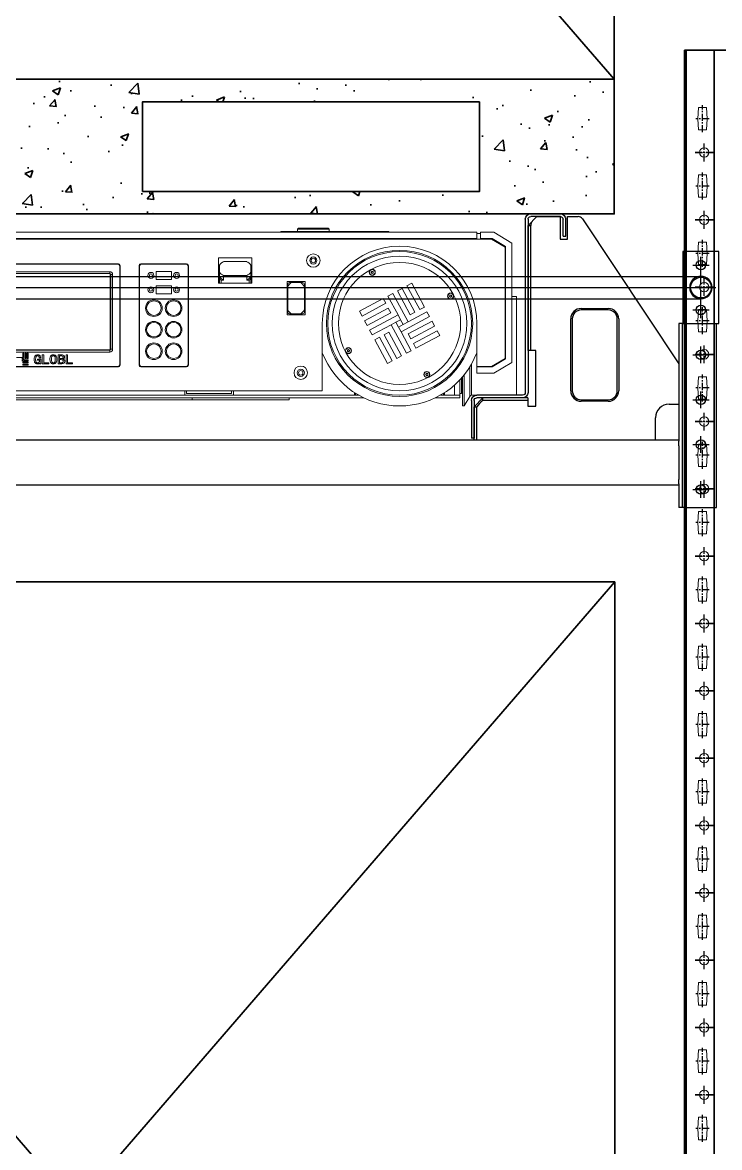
# Model space of a CAD drawing. Header units: millimetres. Extents: x 2509 to 128734, y 2492 to 91667.
# Drawn here: x 112307 to 113083, y 43806 to 45059 of the extents above; entities that cross this region are included whole.
import ezdxf

# ---------------------------------------------------------------- set-up
doc = ezdxf.new("R2010")
doc.units = ezdxf.units.MM
doc.linetypes.add('CENTER', pattern=[50.8, 31.75, -6.35, 6.35, -6.35])
for name, color, linetype, lineweight in [('SR-货架', 7, 'Continuous', 35), ('SR-货物', 7, 'Continuous', 35), ('粗实线1', 3, 'Continuous', 35), ('细实线', 4, 'Continuous', 18)]:
    doc.layers.add(name, color=color, linetype=linetype, lineweight=lineweight)
doc.layers.add('SSH_货架系统', color=7, linetype='Continuous')
doc.layers.add('中心线', color=1, linetype='CENTER')

# ---------------------------------------------------------------- blocks, each defined once
blk = doc.blocks.new('A$C1E2A5594')
at = {"layer": '中心线', "ltscale": 0.25}
for p, q in [((10, 0), (10, 20)), ((20, 10), (0, 10))]:
    blk.add_line(p, q, dxfattribs=at)
blk = doc.blocks.new('*U265')
at = {"layer": '中心线', "ltscale": 0.25}
for p, q in [((5937763.4, -1004445.1), (5937763.4, -1004415.1)), ((5937763.4, -1004445.1), (5937763.4, -1004415.1)), ((5937770.9, -1004430.1), (5937755.9, -1004430.1)), ((5937770.9, -1004430.1), (5937755.9, -1004430.1)), ((5937763.4, -1004520.1), (5937763.4, -1004490.1)), ((5937763.4, -1004520.1), (5937763.4, -1004490.1)), ((5937770.9, -1004505.1), (5937755.9, -1004505.1)), ((5937770.9, -1004505.1), (5937755.9, -1004505.1)), ((5937763.4, -1004595.1), (5937763.4, -1004565.1)), ((5937763.4, -1004595.1), (5937763.4, -1004565.1)), ((5937770.9, -1004580.1), (5937755.9, -1004580.1)), ((5937770.9, -1004580.1), (5937755.9, -1004580.1)), ((5937763.4, -1004670.1), (5937763.4, -1004640.1)), ((5937763.4, -1004670.1), (5937763.4, -1004640.1)), ((5937770.9, -1004655.1), (5937755.9, -1004655.1)), ((5937770.9, -1004655.1), (5937755.9, -1004655.1)), ((5937763.4, -1004745.1), (5937763.4, -1004715.1)), ((5937763.4, -1004745.1), (5937763.4, -1004715.1)), ((5937770.9, -1004730.1), (5937755.9, -1004730.1)), ((5937770.9, -1004730.1), (5937755.9, -1004730.1)), ((5937763.4, -1004820.1), (5937763.4, -1004790.1)), ((5937763.4, -1004820.1), (5937763.4, -1004790.1)), ((5937770.9, -1004805.1), (5937755.9, -1004805.1)), ((5937770.9, -1004805.1), (5937755.9, -1004805.1)), ((5937763.4, -1004895.1), (5937763.4, -1004865.1)), ((5937763.4, -1004895.1), (5937763.4, -1004865.1)), ((5937770.9, -1004880.1), (5937755.9, -1004880.1)), ((5937770.9, -1004880.1), (5937755.9, -1004880.1)), ((5937763.4, -1004970.1), (5937763.4, -1004940.1)), ((5937763.4, -1004970.1), (5937763.4, -1004940.1)), ((5937770.9, -1004955.1), (5937755.9, -1004955.1)), ((5937770.9, -1004955.1), (5937755.9, -1004955.1)), ((5937763.4, -1005045.1), (5937763.4, -1005015.1)), ((5937763.4, -1005045.1), (5937763.4, -1005015.1)), ((5937770.9, -1005030.1), (5937755.9, -1005030.1)), ((5937770.9, -1005030.1), (5937755.9, -1005030.1)), ((5937763.4, -1005120.1), (5937763.4, -1005090.1)), ((5937763.4, -1005120.1), (5937763.4, -1005090.1)), ((5937770.9, -1005105.1), (5937755.9, -1005105.1)), ((5937770.9, -1005105.1), (5937755.9, -1005105.1)), ((5937763.4, -1005195.1), (5937763.4, -1005165.1)), ((5937763.4, -1005195.1), (5937763.4, -1005165.1)), ((5937770.9, -1005180.1), (5937755.9, -1005180.1)), ((5937770.9, -1005180.1), (5937755.9, -1005180.1)), ((5937763.4, -1005270.1), (5937763.4, -1005240.1)), ((5937763.4, -1005270.1), (5937763.4, -1005240.1)), ((5937770.9, -1005255.1), (5937755.9, -1005255.1)), ((5937770.9, -1005255.1), (5937755.9, -1005255.1)), ((5937763.4, -1005345.1), (5937763.4, -1005315.1)), ((5937763.4, -1005345.1), (5937763.4, -1005315.1)), ((5937770.9, -1005330.1), (5937755.9, -1005330.1)), ((5937770.9, -1005330.1), (5937755.9, -1005330.1)), ((5937763.4, -1005420.1), (5937763.4, -1005390.1)), ((5937763.4, -1005420.1), (5937763.4, -1005390.1)), ((5937770.9, -1005405.1), (5937755.9, -1005405.1)), ((5937770.9, -1005405.1), (5937755.9, -1005405.1)), ((5937763.4, -1005495.1), (5937763.4, -1005465.1)), ((5937763.4, -1005495.1), (5937763.4, -1005465.1)), ((5937770.9, -1005480.1), (5937755.9, -1005480.1)), ((5937770.9, -1005480.1), (5937755.9, -1005480.1)), ((5937763.4, -1005570.1), (5937763.4, -1005540.1)), ((5937763.4, -1005570.1), (5937763.4, -1005540.1)), ((5937770.9, -1005555.1), (5937755.9, -1005555.1)), ((5937770.9, -1005555.1), (5937755.9, -1005555.1))]:
    blk.add_line(p, q, dxfattribs=at)
at = {"layer": '粗实线1'}
for p, q in [((5937743.4, -1008982.6), (5937743.4, -1004353.7)), ((5937743.4, -1004353.7), (5937833.4, -1004353.7)), ((5937745.4, -1008982.6), (5937745.4, -1004353.7)), ((5937776.4, -1008982.6), (5937776.4, -1004353.7)), ((5937776.4, -1008982.6), (5937776.4, -1004353.7))]:
    blk.add_line(p, q, dxfattribs=at)
at = {"layer": '细实线', "linetype": 'Continuous', "lineweight": 0}
for p, q in [((5937758.9, -1004417.6), (5937758.2, -1004430.1)), ((5937758.2, -1004430.1), (5937758.9, -1004417.6)), ((5937758.9, -1004417.6), (5937767.9, -1004417.6)), ((5937767.9, -1004417.6), (5937758.9, -1004417.6)), ((5937768.7, -1004430.1), (5937767.9, -1004417.6)), ((5937767.9, -1004417.6), (5937768.7, -1004430.1)), ((5937758.2, -1004430.1), (5937758.9, -1004442.6)), ((5937758.9, -1004442.6), (5937758.2, -1004430.1)), ((5937767.9, -1004442.6), (5937768.7, -1004430.1)), ((5937768.7, -1004430.1), (5937767.9, -1004442.6)), ((5937758.9, -1004442.6), (5937767.9, -1004442.6)), ((5937767.9, -1004442.6), (5937758.9, -1004442.6)), ((5937758.9, -1004492.6), (5937758.2, -1004505.1)), ((5937758.2, -1004505.1), (5937758.9, -1004492.6)), ((5937758.9, -1004492.6), (5937767.9, -1004492.6)), ((5937767.9, -1004492.6), (5937758.9, -1004492.6)), ((5937768.7, -1004505.1), (5937767.9, -1004492.6)), ((5937767.9, -1004492.6), (5937768.7, -1004505.1)), ((5937758.2, -1004505.1), (5937758.9, -1004517.6)), ((5937758.9, -1004517.6), (5937758.2, -1004505.1)), ((5937767.9, -1004517.6), (5937768.7, -1004505.1)), ((5937768.7, -1004505.1), (5937767.9, -1004517.6)), ((5937758.9, -1004517.6), (5937767.9, -1004517.6)), ((5937767.9, -1004517.6), (5937758.9, -1004517.6)), ((5937758.9, -1004567.6), (5937758.2, -1004580.1)), ((5937758.2, -1004580.1), (5937758.9, -1004567.6)), ((5937758.9, -1004567.6), (5937767.9, -1004567.6)), ((5937767.9, -1004567.6), (5937758.9, -1004567.6)), ((5937768.7, -1004580.1), (5937767.9, -1004567.6)), ((5937767.9, -1004567.6), (5937768.7, -1004580.1)), ((5937758.2, -1004580.1), (5937758.9, -1004592.6)), ((5937758.9, -1004592.6), (5937758.2, -1004580.1)), ((5937767.9, -1004592.6), (5937768.7, -1004580.1)), ((5937768.7, -1004580.1), (5937767.9, -1004592.6)), ((5937758.9, -1004592.6), (5937767.9, -1004592.6)), ((5937767.9, -1004592.6), (5937758.9, -1004592.6)), ((5937758.9, -1004642.6), (5937758.2, -1004655.1)), ((5937758.2, -1004655.1), (5937758.9, -1004642.6)), ((5937758.9, -1004642.6), (5937767.9, -1004642.6)), ((5937767.9, -1004642.6), (5937758.9, -1004642.6)), ((5937768.7, -1004655.1), (5937767.9, -1004642.6)), ((5937767.9, -1004642.6), (5937768.7, -1004655.1)), ((5937758.2, -1004655.1), (5937758.9, -1004667.6)), ((5937758.9, -1004667.6), (5937758.2, -1004655.1)), ((5937767.9, -1004667.6), (5937768.7, -1004655.1)), ((5937768.7, -1004655.1), (5937767.9, -1004667.6)), ((5937758.9, -1004667.6), (5937767.9, -1004667.6)), ((5937767.9, -1004667.6), (5937758.9, -1004667.6)), ((5937758.9, -1004717.6), (5937758.2, -1004730.1)), ((5937758.2, -1004730.1), (5937758.9, -1004717.6)), ((5937758.9, -1004717.6), (5937767.9, -1004717.6)), ((5937767.9, -1004717.6), (5937758.9, -1004717.6)), ((5937768.7, -1004730.1), (5937767.9, -1004717.6)), ((5937767.9, -1004717.6), (5937768.7, -1004730.1)), ((5937758.2, -1004730.1), (5937758.9, -1004742.6)), ((5937758.9, -1004742.6), (5937758.2, -1004730.1)), ((5937767.9, -1004742.6), (5937768.7, -1004730.1)), ((5937768.7, -1004730.1), (5937767.9, -1004742.6)), ((5937758.9, -1004742.6), (5937767.9, -1004742.6)), ((5937767.9, -1004742.6), (5937758.9, -1004742.6)), ((5937758.9, -1004792.6), (5937758.2, -1004805.1)), ((5937758.2, -1004805.1), (5937758.9, -1004792.6)), ((5937758.9, -1004792.6), (5937767.9, -1004792.6)), ((5937767.9, -1004792.6), (5937758.9, -1004792.6)), ((5937768.7, -1004805.1), (5937767.9, -1004792.6)), ((5937767.9, -1004792.6), (5937768.7, -1004805.1)), ((5937758.2, -1004805.1), (5937758.9, -1004817.6)), ((5937758.9, -1004817.6), (5937758.2, -1004805.1)), ((5937767.9, -1004817.6), (5937768.7, -1004805.1)), ((5937768.7, -1004805.1), (5937767.9, -1004817.6)), ((5937758.9, -1004817.6), (5937767.9, -1004817.6)), ((5937767.9, -1004817.6), (5937758.9, -1004817.6)), ((5937758.9, -1004867.6), (5937758.2, -1004880.1)), ((5937758.2, -1004880.1), (5937758.9, -1004867.6)), ((5937758.9, -1004867.6), (5937767.9, -1004867.6)), ((5937767.9, -1004867.6), (5937758.9, -1004867.6)), ((5937768.7, -1004880.1), (5937767.9, -1004867.6)), ((5937767.9, -1004867.6), (5937768.7, -1004880.1)), ((5937758.2, -1004880.1), (5937758.9, -1004892.6)), ((5937758.9, -1004892.6), (5937758.2, -1004880.1)), ((5937767.9, -1004892.6), (5937768.7, -1004880.1)), ((5937768.7, -1004880.1), (5937767.9, -1004892.6)), ((5937758.9, -1004892.6), (5937767.9, -1004892.6)), ((5937767.9, -1004892.6), (5937758.9, -1004892.6)), ((5937758.9, -1004942.6), (5937758.2, -1004955.1)), ((5937758.2, -1004955.1), (5937758.9, -1004942.6)), ((5937758.9, -1004942.6), (5937767.9, -1004942.6)), ((5937767.9, -1004942.6), (5937758.9, -1004942.6)), ((5937768.7, -1004955.1), (5937767.9, -1004942.6)), ((5937767.9, -1004942.6), (5937768.7, -1004955.1)), ((5937758.2, -1004955.1), (5937758.9, -1004967.6)), ((5937758.9, -1004967.6), (5937758.2, -1004955.1)), ((5937767.9, -1004967.6), (5937768.7, -1004955.1)), ((5937768.7, -1004955.1), (5937767.9, -1004967.6)), ((5937758.9, -1004967.6), (5937767.9, -1004967.6)), ((5937767.9, -1004967.6), (5937758.9, -1004967.6)), ((5937758.9, -1005017.6), (5937758.2, -1005030.1)), ((5937758.2, -1005030.1), (5937758.9, -1005017.6)), ((5937758.9, -1005017.6), (5937767.9, -1005017.6)), ((5937767.9, -1005017.6), (5937758.9, -1005017.6)), ((5937768.7, -1005030.1), (5937767.9, -1005017.6)), ((5937767.9, -1005017.6), (5937768.7, -1005030.1)), ((5937758.2, -1005030.1), (5937758.9, -1005042.6)), ((5937758.9, -1005042.6), (5937758.2, -1005030.1)), ((5937767.9, -1005042.6), (5937768.7, -1005030.1)), ((5937768.7, -1005030.1), (5937767.9, -1005042.6)), ((5937758.9, -1005042.6), (5937767.9, -1005042.6)), ((5937767.9, -1005042.6), (5937758.9, -1005042.6)), ((5937758.9, -1005092.6), (5937758.2, -1005105.1)), ((5937758.2, -1005105.1), (5937758.9, -1005092.6)), ((5937758.9, -1005092.6), (5937767.9, -1005092.6)), ((5937767.9, -1005092.6), (5937758.9, -1005092.6)), ((5937768.7, -1005105.1), (5937767.9, -1005092.6)), ((5937767.9, -1005092.6), (5937768.7, -1005105.1)), ((5937758.2, -1005105.1), (5937758.9, -1005117.6)), ((5937758.9, -1005117.6), (5937758.2, -1005105.1)), ((5937767.9, -1005117.6), (5937768.7, -1005105.1)), ((5937768.7, -1005105.1), (5937767.9, -1005117.6)), ((5937758.9, -1005117.6), (5937767.9, -1005117.6)), ((5937767.9, -1005117.6), (5937758.9, -1005117.6)), ((5937758.9, -1005167.6), (5937758.2, -1005180.1)), ((5937758.2, -1005180.1), (5937758.9, -1005167.6)), ((5937758.9, -1005167.6), (5937767.9, -1005167.6)), ((5937767.9, -1005167.6), (5937758.9, -1005167.6)), ((5937768.7, -1005180.1), (5937767.9, -1005167.6)), ((5937767.9, -1005167.6), (5937768.7, -1005180.1)), ((5937758.2, -1005180.1), (5937758.9, -1005192.6)), ((5937758.9, -1005192.6), (5937758.2, -1005180.1)), ((5937767.9, -1005192.6), (5937768.7, -1005180.1)), ((5937768.7, -1005180.1), (5937767.9, -1005192.6)), ((5937758.9, -1005192.6), (5937767.9, -1005192.6)), ((5937767.9, -1005192.6), (5937758.9, -1005192.6)), ((5937758.9, -1005242.6), (5937758.2, -1005255.1)), ((5937758.2, -1005255.1), (5937758.9, -1005242.6)), ((5937758.9, -1005242.6), (5937767.9, -1005242.6)), ((5937767.9, -1005242.6), (5937758.9, -1005242.6)), ((5937768.7, -1005255.1), (5937767.9, -1005242.6)), ((5937767.9, -1005242.6), (5937768.7, -1005255.1)), ((5937758.2, -1005255.1), (5937758.9, -1005267.6)), ((5937758.9, -1005267.6), (5937758.2, -1005255.1)), ((5937767.9, -1005267.6), (5937768.7, -1005255.1)), ((5937768.7, -1005255.1), (5937767.9, -1005267.6)), ((5937758.9, -1005267.6), (5937767.9, -1005267.6)), ((5937767.9, -1005267.6), (5937758.9, -1005267.6)), ((5937758.9, -1005317.6), (5937758.2, -1005330.1)), ((5937758.2, -1005330.1), (5937758.9, -1005317.6)), ((5937758.9, -1005317.6), (5937767.9, -1005317.6)), ((5937767.9, -1005317.6), (5937758.9, -1005317.6)), ((5937768.7, -1005330.1), (5937767.9, -1005317.6)), ((5937767.9, -1005317.6), (5937768.7, -1005330.1)), ((5937758.2, -1005330.1), (5937758.9, -1005342.6)), ((5937758.9, -1005342.6), (5937758.2, -1005330.1)), ((5937767.9, -1005342.6), (5937768.7, -1005330.1)), ((5937768.7, -1005330.1), (5937767.9, -1005342.6)), ((5937758.9, -1005342.6), (5937767.9, -1005342.6)), ((5937767.9, -1005342.6), (5937758.9, -1005342.6)), ((5937758.9, -1005392.6), (5937758.2, -1005405.1)), ((5937758.2, -1005405.1), (5937758.9, -1005392.6)), ((5937758.9, -1005392.6), (5937767.9, -1005392.6)), ((5937767.9, -1005392.6), (5937758.9, -1005392.6)), ((5937768.7, -1005405.1), (5937767.9, -1005392.6)), ((5937767.9, -1005392.6), (5937768.7, -1005405.1)), ((5937758.2, -1005405.1), (5937758.9, -1005417.6)), ((5937758.9, -1005417.6), (5937758.2, -1005405.1)), ((5937767.9, -1005417.6), (5937768.7, -1005405.1)), ((5937768.7, -1005405.1), (5937767.9, -1005417.6)), ((5937758.9, -1005417.6), (5937767.9, -1005417.6)), ((5937767.9, -1005417.6), (5937758.9, -1005417.6)), ((5937758.9, -1005467.6), (5937758.2, -1005480.1)), ((5937758.2, -1005480.1), (5937758.9, -1005467.6)), ((5937758.9, -1005467.6), (5937767.9, -1005467.6)), ((5937767.9, -1005467.6), (5937758.9, -1005467.6)), ((5937768.7, -1005480.1), (5937767.9, -1005467.6)), ((5937767.9, -1005467.6), (5937768.7, -1005480.1)), ((5937758.2, -1005480.1), (5937758.9, -1005492.6)), ((5937758.9, -1005492.6), (5937758.2, -1005480.1)), ((5937767.9, -1005492.6), (5937768.7, -1005480.1)), ((5937768.7, -1005480.1), (5937767.9, -1005492.6)), ((5937758.9, -1005492.6), (5937767.9, -1005492.6)), ((5937767.9, -1005492.6), (5937758.9, -1005492.6)), ((5937758.9, -1005542.6), (5937758.2, -1005555.1)), ((5937758.2, -1005555.1), (5937758.9, -1005542.6)), ((5937758.9, -1005542.6), (5937767.9, -1005542.6)), ((5937767.9, -1005542.6), (5937758.9, -1005542.6)), ((5937768.7, -1005555.1), (5937767.9, -1005542.6)), ((5937767.9, -1005542.6), (5937768.7, -1005555.1)), ((5937758.2, -1005555.1), (5937758.9, -1005567.6)), ((5937758.9, -1005567.6), (5937758.2, -1005555.1)), ((5937767.9, -1005567.6), (5937768.7, -1005555.1)), ((5937768.7, -1005555.1), (5937767.9, -1005567.6)), ((5937758.9, -1005567.6), (5937767.9, -1005567.6)), ((5937767.9, -1005567.6), (5937758.9, -1005567.6))]:
    blk.add_line(p, q, dxfattribs=at)
for centre in [(5937765.4, -1004467.6), (5937765.4, -1004467.6), (5937765.4, -1004542.6), (5937765.4, -1004542.6), (5937765.4, -1004617.6), (5937765.4, -1004617.6), (5937765.4, -1004692.6), (5937765.4, -1004692.6), (5937765.4, -1004767.6), (5937765.4, -1004767.6), (5937765.4, -1004842.6), (5937765.4, -1004842.6), (5937765.4, -1004917.6), (5937765.4, -1004917.6), (5937765.4, -1004992.6), (5937765.4, -1004992.6), (5937765.4, -1005067.6), (5937765.4, -1005067.6), (5937765.4, -1005142.6), (5937765.4, -1005142.6), (5937765.4, -1005217.6), (5937765.4, -1005217.6), (5937765.4, -1005292.6), (5937765.4, -1005292.6), (5937765.4, -1005367.6), (5937765.4, -1005367.6), (5937765.4, -1005442.6), (5937765.4, -1005442.6), (5937765.4, -1005517.6), (5937765.4, -1005517.6)]:
    blk.add_circle(centre, 5.25, dxfattribs=at)
at = {"layer": '粗实线1', "xscale": -1, "zscale": -1, "rotation": 90}
for p in [(5937775.4, -1004457.6), (5937775.4, -1004532.6), (5937775.4, -1004607.6), (5937775.4, -1004682.6), (5937775.4, -1004757.6), (5937775.4, -1004832.6), (5937775.4, -1004907.6), (5937775.4, -1004982.6), (5937775.4, -1005057.6), (5937775.4, -1005132.6), (5937775.4, -1005207.6), (5937775.4, -1005282.6), (5937775.4, -1005357.6), (5937775.4, -1005432.6), (5937775.4, -1005507.6)]:
    blk.add_blockref('A$C1E2A5594', p, dxfattribs=at)
at = {"layer": '粗实线1', "rotation": 270}
for p in [(5937755.4, -1004457.6), (5937755.4, -1004532.6), (5937755.4, -1004607.6), (5937755.4, -1004682.6), (5937755.4, -1004757.6), (5937755.4, -1004832.6), (5937755.4, -1004907.6), (5937755.4, -1004982.6), (5937755.4, -1005057.6), (5937755.4, -1005132.6), (5937755.4, -1005207.6), (5937755.4, -1005282.6), (5937755.4, -1005357.6), (5937755.4, -1005432.6), (5937755.4, -1005507.6)]:
    blk.add_blockref('A$C1E2A5594', p, dxfattribs=at)
blk = doc.blocks.new('货物-主立面图')
at = {"layer": 'SR-货物', "true_color": 0x636466}
h = blk.add_hatch(dxfattribs=at)
h.set_pattern_fill('AR-CONC', color=251, scale=0.5)
h.paths.add_polyline_path([(35745.7, -87989.2), (36945.7, -87989.2), (36945.7, -88139.2), (35745.7, -88139.2)])
h.paths.add_polyline_path([(35895.7, -88014.2), (36270.7, -88014.2), (36270.7, -88114.2), (35895.7, -88114.2)], flags=16)
h.paths.add_polyline_path([(36795.7, -88014.2), (36420.7, -88014.2), (36420.7, -88114.2), (36795.7, -88114.2)], flags=16)
at = {"layer": 'SR-货物', "color": 6}
for p, q in [((35745.7, -86599.2), (36945.7, -87989.2)), ((36945.7, -86599.2), (35745.7, -87989.2)), ((35745.7, -87989.2), (36945.7, -87989.2))]:
    blk.add_line(p, q, dxfattribs=at)
for points in [[(35745.7, -86599.2), (36945.7, -86599.2), (36945.7, -87989.2), (35745.7, -87989.2)], [(35745.7, -87989.2), (36945.7, -87989.2), (36945.7, -88139.2), (35745.7, -88139.2)], [(36795.7, -88014.2), (36420.7, -88014.2), (36420.7, -88114.2), (36795.7, -88114.2)]]:
    blk.add_lwpolyline(points, close=True, dxfattribs=at)
blk = doc.blocks.new('后档杆')
at = {"layer": 'SSH_货架系统', "color": 1}
for p, q in [((64615.5, 7541.6), (64615.5, 7549.8)), ((66007.5, 7541.6), (66007.5, 7549.8)), ((64606.2, 7540.5), (64614.4, 7540.5)), ((64615, 7540.5), (64616, 7540.5)), ((64615.5, 7540), (64615.5, 7541.1)), ((64615.5, 7531.3), (64615.5, 7539.5)), ((64616.5, 7540.5), (64624.7, 7540.5)), ((65998.3, 7540.5), (66006.5, 7540.5)), ((66007, 7540.5), (66008.1, 7540.5)), ((66007.5, 7540), (66007.5, 7541.1)), ((66007.5, 7531.3), (66007.5, 7539.5)), ((66008.6, 7540.5), (66016.8, 7540.5)), ((64615.5, 7518), (64615.5, 7532)), ((66007.5, 7518), (66007.5, 7532)), ((64599, 7515.5), (64613, 7515.5)), ((64611.5, 7515.5), (66011.5, 7515.5)), ((64614.2, 7515.5), (64616.7, 7515.5)), ((64615.5, 7514.3), (64615.5, 7516.8)), ((64615.5, 7499), (64615.5, 7513)), ((64618, 7515.5), (64632, 7515.5)), ((65991, 7515.5), (66005, 7515.5)), ((66006.3, 7515.5), (66008.8, 7515.5)), ((66007.5, 7514.3), (66007.5, 7516.8)), ((66007.5, 7499), (66007.5, 7513)), ((66010, 7515.5), (66024, 7515.5)), ((64615.5, 7491.6), (64615.5, 7499.8)), ((66007.5, 7491.6), (66007.5, 7499.8)), ((64606.2, 7490.5), (64614.4, 7490.5)), ((64615, 7490.5), (64616, 7490.5)), ((64615.5, 7490), (64615.5, 7491.1)), ((64615.5, 7481.3), (64615.5, 7489.5)), ((64616.5, 7490.5), (64624.7, 7490.5)), ((65998.3, 7490.5), (66006.5, 7490.5)), ((66007, 7490.5), (66008.1, 7490.5)), ((66007.5, 7490), (66007.5, 7491.1)), ((66007.5, 7481.3), (66007.5, 7489.5)), ((66008.6, 7490.5), (66016.8, 7490.5))]:
    blk.add_line(p, q, dxfattribs=at)
at = {"layer": 'SSH_货架系统', "color": 2}
for p, q in [((66027.5, 7555.5), (65987.5, 7555.5)), ((65987.5, 7555.5), (65987.5, 7475.5)), ((66027.5, 7475.5), (66027.5, 7555.5)), ((65987.5, 7475.5), (66027.5, 7475.5))]:
    blk.add_line(p, q, dxfattribs=at)
at = {"layer": 'SSH_货架系统', "color": 6}
for p, q in [((64615.5, 7528), (66007.5, 7528)), ((64615.5, 7503), (66007.5, 7503))]:
    blk.add_line(p, q, dxfattribs=at)
at = {"layer": 'SSH_货架系统', "color": 2}
blk.add_lwpolyline([(64595.5, 7475.5), (64635.5, 7475.5), (64635.5, 7555.5), (64595.5, 7555.5)], close=True, dxfattribs=at)
for centre in [(64615.5, 7540.5), (66007.5, 7540.5), (64615.5, 7490.5), (66007.5, 7490.5)]:
    blk.add_circle(centre, 5.25, dxfattribs=at)
at = {"layer": 'SSH_货架系统', "color": 1}
for centre in [(64615.5, 7515.5), (66007.5, 7515.5)]:
    blk.add_circle(centre, 11.5, dxfattribs=at)
at = {"layer": 'SSH_货架系统', "color": 6}
for centre, start, end in [((64615.5, 7515.5), 90, 270), ((66007.5, 7515.5), 270, 90)]:
    blk.add_arc(centre, 12.5, start, end, dxfattribs=at)
at = {"layer": 'SSH_货架系统', "color": 1}
for centre, start, end in [((64615.5, 7515.5), 270, 90), ((66007.5, 7515.5), 90, 270)]:
    blk.add_arc(centre, 12.5, start, end, dxfattribs=at)
blk = doc.blocks.new('连续支撑梁')
at = {"layer": 'SSH_货架系统', "color": 1}
for p, q in [((64747.4, 7592.2), (64640, 7430.5)), ((64764.2, 7594.5), (64752.2, 7594.5)), ((64764.2, 7569.5), (64764.2, 7594.5)), ((64772.2, 7594.5), (64772.2, 7569.5)), ((64798, 7594.5), (64772.2, 7594.5)), ((64798, 7594.5), (64808, 7584.5)), ((64808, 7445.5), (64808, 7584.5)), ((65825, 7594.5), (65815, 7584.5)), ((65815, 7445.5), (65815, 7584.5)), ((65815, 7584.5), (65818, 7584.5)), ((65825, 7594.5), (65850.8, 7594.5)), ((65850.8, 7594.5), (65850.8, 7569.5)), ((65858.8, 7594.5), (65870.8, 7594.5)), ((65858.8, 7569.5), (65858.8, 7594.5)), ((65875.6, 7592.2), (65983, 7430.5)), ((64772.2, 7569.5), (64764.2, 7569.5)), ((65850.8, 7569.5), (65858.8, 7569.5)), ((64748.7, 7492.3), (64718.7, 7492.3)), ((64718.7, 7490.5), (64748.7, 7490.5)), ((65874.3, 7492.3), (65904.3, 7492.3)), ((65904.3, 7490.5), (65874.3, 7490.5)), ((64598, 7270.5), (64598, 7475.5)), ((64634, 7475.5), (64640, 7475.5)), ((64640, 7475.5), (64640, 7430.5)), ((64707, 7480.5), (64707, 7400.5)), ((64708.7, 7400.5), (64708.7, 7480.5)), ((64758.7, 7480.5), (64758.7, 7400.5)), ((64760.4, 7400.5), (64760.4, 7480.5)), ((65862.6, 7400.5), (65862.6, 7480.5)), ((65864.3, 7480.5), (65864.3, 7400.5)), ((65914.3, 7400.5), (65914.3, 7480.5)), ((65916, 7480.5), (65916, 7400.5)), ((65989, 7475.5), (65983, 7475.5)), ((65983, 7475.5), (65983, 7430.5)), ((66025, 7270.5), (66025, 7475.5)), ((64615.5, 7441.6), (64615.5, 7449.8)), ((64799.2, 7445.5), (64803, 7445.5)), ((64799.2, 7383.5), (64799.2, 7445.5)), ((64803, 7445.5), (64808, 7445.5)), ((65820, 7445.5), (65815, 7445.5)), ((65823.8, 7445.5), (65820, 7445.5)), ((65823.8, 7383.5), (65823.8, 7445.5)), ((66007.5, 7441.6), (66007.5, 7449.8)), ((64606.2, 7440.5), (64614.4, 7440.5)), ((64615, 7440.5), (64616, 7440.5)), ((64615.5, 7440), (64615.5, 7441.1)), ((64615.5, 7431.3), (64615.5, 7439.5)), ((64616.5, 7440.5), (64624.7, 7440.5)), ((65998.3, 7440.5), (66006.5, 7440.5)), ((66007, 7440.5), (66008.1, 7440.5)), ((66007.5, 7440), (66007.5, 7441.1)), ((66007.5, 7431.3), (66007.5, 7439.5)), ((66008.6, 7440.5), (66016.8, 7440.5)), ((64640, 7430.5), (64640, 7385.5)), ((65983, 7430.5), (65983, 7385.5)), ((64615.5, 7391.6), (64615.5, 7399.8)), ((66007.5, 7391.6), (66007.5, 7399.8)), ((64606.2, 7390.5), (64614.4, 7390.5)), ((64615, 7390.5), (64616, 7390.5)), ((64615.5, 7390), (64615.5, 7391.1)), ((64615.5, 7381.3), (64615.5, 7389.5)), ((64616.5, 7390.5), (64624.7, 7390.5)), ((64640, 7385.5), (64640, 7344.3)), ((64651, 7385.5), (64640, 7385.5)), ((64748.7, 7390.5), (64718.7, 7390.5)), ((64718.7, 7388.8), (64748.7, 7388.8)), ((64808.2, 7383.5), (64799.2, 7383.5)), ((64808.2, 7392.5), (64808.2, 7387.3)), ((64808.2, 7392.5), (64858.2, 7392.5)), ((64808.2, 7387.3), (64808.2, 7383.5)), ((64868, 7382.5), (64858.2, 7392.5)), ((65755, 7382.5), (65764.8, 7392.5)), ((65814.8, 7392.5), (65764.8, 7392.5)), ((65814.8, 7392.5), (65814.8, 7387.3)), ((65814.8, 7387.3), (65814.8, 7383.5)), ((65814.8, 7383.5), (65823.8, 7383.5)), ((65874.3, 7390.5), (65904.3, 7390.5)), ((65904.3, 7388.8), (65874.3, 7388.8)), ((65972, 7385.5), (65983, 7385.5)), ((65983, 7385.5), (65983, 7344.3)), ((65998.3, 7390.5), (66006.5, 7390.5)), ((66007, 7390.5), (66008.1, 7390.5)), ((66007.5, 7390), (66007.5, 7391.1)), ((66007.5, 7381.3), (66007.5, 7389.5)), ((66008.6, 7390.5), (66016.8, 7390.5)), ((64666, 7345.5), (64666, 7370.5)), ((64868, 7345.5), (64868, 7382.5)), ((65755, 7345.5), (65755, 7382.5)), ((65957, 7345.5), (65957, 7370.5)), ((64615.5, 7341.6), (64615.5, 7349.8)), ((64666, 7345.5), (64640, 7345.5)), ((64666, 7345.5), (64863, 7345.5)), ((64863, 7345.5), (64868, 7345.5)), ((65755, 7345.5), (64868, 7345.5)), ((65760, 7345.5), (65755, 7345.5)), ((65957, 7345.5), (65760, 7345.5)), ((65983, 7345.5), (65957, 7345.5)), ((66007.5, 7341.6), (66007.5, 7349.8)), ((64606.2, 7340.5), (64614.4, 7340.5)), ((64615, 7340.5), (64616, 7340.5)), ((64615.5, 7340), (64615.5, 7341.1)), ((64615.5, 7331.3), (64615.5, 7339.5)), ((64616.5, 7340.5), (64624.7, 7340.5)), ((64640, 7339.3), (64640, 7344.3)), ((64640, 7339.3), (64640, 7301.8)), ((65983, 7339.3), (65983, 7344.3)), ((65983, 7339.3), (65983, 7301.8)), ((65998.3, 7340.5), (66006.5, 7340.5)), ((66007, 7340.5), (66008.1, 7340.5)), ((66007.5, 7340), (66007.5, 7341.1)), ((66007.5, 7331.3), (66007.5, 7339.5)), ((66008.6, 7340.5), (66016.8, 7340.5)), ((64615.5, 7291.6), (64615.5, 7299.8)), ((64640, 7296.8), (64640, 7301.8)), ((64640, 7296.8), (64640, 7270.5)), ((65983, 7295.5), (64640, 7295.5)), ((65983, 7296.8), (65983, 7301.8)), ((65983, 7296.8), (65983, 7270.5)), ((66007.5, 7291.6), (66007.5, 7299.8)), ((64606.2, 7290.5), (64614.4, 7290.5)), ((64615, 7290.5), (64616, 7290.5)), ((64615.5, 7290), (64615.5, 7291.1)), ((64615.5, 7281.3), (64615.5, 7289.5)), ((64616.5, 7290.5), (64624.7, 7290.5)), ((65998.3, 7290.5), (66006.5, 7290.5)), ((66007, 7290.5), (66008.1, 7290.5)), ((66007.5, 7290), (66007.5, 7291.1)), ((66007.5, 7281.3), (66007.5, 7289.5)), ((66008.6, 7290.5), (66016.8, 7290.5)), ((64634, 7270.5), (64598, 7270.5)), ((64634, 7270.5), (64640, 7270.5)), ((65989, 7270.5), (65983, 7270.5)), ((65989, 7270.5), (66025, 7270.5))]:
    blk.add_line(p, q, dxfattribs=at)
at = {"layer": 'SSH_货架系统', "color": 2}
for p, q in [((64805, 7445.5), (64805, 7584.5)), ((64808, 7584.5), (64805, 7584.5)), ((65818, 7445.5), (65818, 7584.5)), ((64636.5, 7475.5), (64636.5, 7270.5)), ((65986.5, 7475.5), (65986.5, 7270.5)), ((64808.2, 7389.5), (64858.2, 7389.5)), ((64858.2, 7389.5), (64858.2, 7392.5)), ((65764.8, 7389.5), (65764.8, 7392.5)), ((65814.8, 7389.5), (65764.8, 7389.5)), ((64865, 7345.5), (64865, 7382.5)), ((64868, 7382.5), (64865, 7382.5)), ((65755, 7382.5), (65758, 7382.5)), ((65758, 7345.5), (65758, 7382.5))]:
    blk.add_line(p, q, dxfattribs=at)
at = {"layer": 'SSH_货架系统'}
for p, q in [((64634, 7475.5), (64598, 7475.5)), ((65989, 7475.5), (66025, 7475.5))]:
    blk.add_line(p, q, dxfattribs=at)
at = {"layer": 'SSH_货架系统', "color": 1}
for centre in [(64615.5, 7440.5), (66007.5, 7440.5), (64615.5, 7390.5), (66007.5, 7390.5), (64615.5, 7340.5), (66007.5, 7340.5), (64615.5, 7290.5), (66007.5, 7290.5)]:
    blk.add_circle(centre, 5.25, dxfattribs=at)
for centre, radius, start, end in [((64752.2, 7588.5), 6, 90, 142.5752), ((65824.5, 7584.9), 6.49, 135, 182.7057), ((65870.8, 7588.5), 6, 37.4248, 90), ((64718.7, 7480.5), 11.7, 90, 180), ((64718.7, 7480.5), 10, 90, 180), ((64748.7, 7480.5), 11.7, 0, 90), ((64748.7, 7480.5), 10, 0, 90), ((65874.3, 7480.5), 11.7, 90, 180), ((65874.3, 7480.5), 10, 90, 180), ((65904.3, 7480.5), 11.7, 0, 90), ((65904.3, 7480.5), 10, 0, 90), ((64718.7, 7400.5), 11.7, 180, 270), ((64718.7, 7400.5), 10, 180, 270), ((64748.7, 7400.5), 11.7, 270, 0), ((64748.7, 7400.5), 10, 270, 0), ((65874.3, 7400.5), 11.7, 180, 270), ((65874.3, 7400.5), 10, 180, 270), ((65904.3, 7400.5), 11.7, 270, 0), ((65904.3, 7400.5), 10, 270, 0), ((64651, 7370.5), 15, 0, 90), ((65972, 7370.5), 15, 90, 180)]:
    blk.add_arc(centre, radius, start, end, dxfattribs=at)
at = {"layer": 'SSH_货架系统', "color": 2}
for centre, radius, start, end in [((64798.5, 7584.9), 6.49, 357.2943, 45), ((64848.2, 7373.1), 19.2, 29.413, 58.7999), ((65774.8, 7373.1), 19.2, 121.2001, 150.587)]:
    blk.add_arc(centre, radius, start, end, dxfattribs=at)
blk = doc.blocks.new('SSH_子轨道主视图')
at = {"layer": 'SSH_货架系统', "color": 4}
for p, q in [((753086.7, 266036.4), (753119.7, 266036.4)), ((753086.7, 266033.4), (753119.7, 266033.4)), ((753080.7, 266011.4), (753080.7, 266030.4)), ((753083.7, 266011.4), (753083.7, 266030.4)), ((753122.7, 266030.4), (753122.7, 265837.4)), ((753125.7, 266030.4), (753125.7, 265837.4)), ((753083.7, 266011.4), (753080.7, 266011.4)), ((753128.7, 265834.4), (753136.7, 265834.4)), ((753136.7, 265834.4), (753179.7, 265834.4)), ((753128.7, 265831.4), (753179.7, 265831.4)), ((753182.7, 265828.4), (753182.7, 265786.4)), ((753185.7, 265828.4), (753185.7, 265786.4)), ((753182.7, 265786.4), (753185.7, 265786.4))]:
    blk.add_line(p, q, dxfattribs=at)
for centre, radius, start, end in [((753086.7, 266030.4), 6, 90, 180), ((753086.7, 266030.4), 3, 90, 180), ((753119.7, 266030.4), 6, 0, 90), ((753119.7, 266030.4), 3, 0, 90), ((753128.7, 265837.4), 6, 180, 270), ((753128.7, 265837.4), 3, 180, 270), ((753179.7, 265828.4), 6, 0, 90), ((753179.7, 265828.4), 3, 0, 90)]:
    blk.add_arc(centre, radius, start, end, dxfattribs=at)
blk = doc.blocks.new('组件1')
for name in ['连续支撑梁', '后档杆']:
    blk.add_blockref(name, (18.3, -4093.5))
at = {"layer": 'SSH_货架系统', "color": 7, "xscale": -1}
blk.add_blockref('SSH_子轨道主视图', (818956, -262532.3), dxfattribs=at)
blk = doc.blocks.new('ZHENGSHITU')
at = {"color": 7, "linetype": 'Continuous', "lineweight": 15}
for p, q in [((247.5, 191), (246.5, 190)), ((246.5, 190), (246.5, 187.5)), ((247.1, 190), (246.5, 190)), ((281.5, 190), (247.1, 190)), ((247.5, 191), (248.1, 191)), ((248.1, 191), (280.5, 191)), ((281.5, 190), (280.5, 191)), ((281.5, 187.5), (281.5, 190)), ((462.5, 179), (-462.5, 179)), ((-446, 186.5), (446, 186.5)), ((-446, 179.5), (446, 179.5)), ((60, 179.5), (60, 179)), ((69.7, 179.5), (70.2, 179)), ((75.8, 179), (75.3, 179.5)), ((118.5, 179), (118.5, 179.5)), ((121, 179.5), (121, 179)), ((123, 179.5), (123, 179)), ((173, 179.5), (173, 179)), ((175, 179), (175, 179.5)), ((189, 179), (189, 179.5)), ((192.9, 179), (193.4, 179.5)), ((198.6, 179.5), (199.1, 179)), ((205, 179.5), (205, 179)), ((223, 179.5), (223, 179)), ((224.5, 179), (224.5, 179.5)), ((228, 187.5), (228, 186.5)), ((228, 187.5), (258, 187.5)), ((255.1, 179), (255.1, 179.5)), ((258, 187.5), (258, 186.5)), ((258, 187.5), (318, 187.5)), ((318, 187.5), (318, 186.5)), ((318, 187.5), (348, 187.5)), ((320.9, 179), (320.9, 179.5)), ((348, 187.5), (348, 186.5)), ((351.5, 179), (351.5, 179.5)), ((353, 179), (353, 179.5)), ((421, 179), (421, 179.5)), ((427, 179.5), (427, 179)), ((428, 179.5), (428, 179)), ((439, 179.5), (439, 179)), ((446, 179.5), (446, 186.5)), ((450, 185), (446, 185)), ((450, 186.5), (450, 179.5)), ((465, 186.5), (450, 186.5)), ((463.1, 179.5), (450, 179.5)), ((456, 179.5), (456, 179)), ((477.5, 170), (462.5, 179)), ((478, 170.5), (463.1, 179.5)), ((485, 174.5), (465, 186.5)), ((477.5, 46), (477.5, 170)), ((478, 45.5), (478, 170.5)), ((485, 174.5), (485, 41.5)), ((47, 151.5), (-123, 151.5)), ((46.5, 151), (-122.5, 151)), ((123, 151.5), (72, 151.5)), ((122.5, 151), (72.5, 151)), ((158.5, 158), (158.5, 130)), ((195.5, 158), (158.5, 158)), ((189.9, 153.8), (164.1, 153.8)), ((195.5, 130), (195.5, 158)), ((478, 156), (477.5, 156)), ((-113.5, 142.6), (37.5, 142.6)), ((37.5, 140.6), (-113.5, 140.6)), ((37.5, 142.6), (37.5, 140.6)), ((37.7, 55.6), (37.7, 140.6)), ((38.5, 56.1), (38.5, 139.6)), ((40.5, 139.6), (38.5, 139.6)), ((40.5, 139.6), (40.5, 56.1)), ((48.5, 149), (48.5, 39)), ((49, 38.5), (49, 149.5)), ((70, 149.5), (70, 38.5)), ((70.5, 39), (70.5, 149)), ((89, 143), (89, 134)), ((106, 143), (89, 143)), ((106, 134), (106, 143)), ((124.5, 39), (124.5, 149)), ((125, 38.5), (125, 149.5)), ((159.5, 146.6), (158.5, 146.6)), ((159.5, 149.9), (159.5, 142.2)), ((159.5, 137.2), (159.5, 142.2)), ((164.1, 138.3), (189.9, 138.3)), ((164.1, 133.3), (164.1, 138.3)), ((189.9, 133.3), (189.9, 138.3)), ((194.5, 142.2), (194.5, 149.9)), ((195.5, 146.6), (194.5, 146.6)), ((194.5, 137.2), (194.5, 142.2)), ((328.4, 141.9), (329, 142.9)), ((329, 142.9), (330.2, 142.9)), ((330.1, 140.9), (329, 140.9)), ((330.7, 141.8), (330.1, 140.9)), ((477.5, 138), (478, 138)), ((89, 134), (106, 134)), ((106, 127), (89, 127)), ((89, 127), (89, 118)), ((106, 118), (106, 127)), ((158.5, 130), (195.5, 130)), ((159.5, 137.2), (159.5, 135)), ((159.5, 130), (159.5, 135)), ((161.5, 133.3), (164.1, 133.3)), ((189.9, 133.3), (192.5, 133.3)), ((194.5, 135), (194.5, 137.2)), ((194.5, 135), (194.5, 130)), ((255, 131.5), (235, 131.5)), ((235, 131.5), (235, 94.5)), ((235.5, 128.5), (235, 128.4)), ((235.5, 125.9), (235, 125.6)), ((235, 125.6), (235.5, 125.5)), ((235.5, 128.5), (235.5, 125.9)), ((235.5, 125.9), (235.5, 100.1)), ((240.1, 130.5), (237.5, 130.5)), ((249.4, 130.5), (240.1, 130.5)), ((252, 130.5), (249.4, 130.5)), ((254, 125.9), (254, 128.5)), ((254, 100.1), (254, 125.9)), ((255, 94.5), (255, 131.5)), ((368.2, 126.8), (373.5, 129.7)), ((382.4, 100.4), (368.2, 126.8)), ((373.5, 129.7), (387.7, 103.2)), ((89, 118), (106, 118)), ((254.5, 115.5), (254, 115.5)), ((254.5, 114), (254, 114)), ((254.5, 115.5), (254.5, 114)), ((255, 114.5), (254.5, 114.5)), ((254.5, 114), (254.5, 113)), ((254.5, 113), (254.5, 112)), ((347.1, 115.5), (352.4, 118.3)), ((358.4, 94.4), (347.1, 115.5)), ((352.4, 118.3), (369.4, 86.6)), ((357.7, 121.2), (363, 124)), ((371.8, 94.7), (357.7, 121.2)), ((363, 124), (377.1, 97.6)), ((415.9, 114.9), (415.9, 116)), ((416.8, 114.3), (415.9, 114.9)), ((416.9, 116.6), (417.9, 116)), ((417.9, 116), (417.9, 114.8)), ((477.5, 123.5), (478, 123.5)), ((490, 115), (485, 115)), ((490, 5), (490, 115)), ((254.5, 112), (254, 112)), ((254, 110.5), (254.5, 110.5)), ((254.5, 112), (254.5, 110.5)), ((254.5, 111.5), (255, 111.5)), ((315.3, 98.5), (341.8, 112.7)), ((344.6, 107.4), (318.2, 93.2)), ((321, 88), (347.4, 102.1)), ((341.8, 112.7), (344.6, 107.4)), ((347.4, 102.1), (350.3, 96.8)), ((387.7, 103.2), (382.4, 100.4)), ((235, 94.5), (255, 94.5)), ((235.5, 100.1), (235.5, 97.5)), ((237.5, 95.5), (240.1, 95.5)), ((240.1, 95.5), (249.4, 95.5)), ((249.4, 95.5), (252, 95.5)), ((254, 97.5), (254, 100.1)), ((318.2, 93.2), (315.3, 98.5)), ((323.8, 82.7), (321, 88)), ((350.3, 96.8), (323.8, 82.7)), ((326.7, 77.4), (358.4, 94.4)), ((361.2, 89.1), (355.9, 86.2)), ((358.4, 94.4), (361.2, 89.1)), ((364.1, 83.8), (361.2, 89.1)), ((393.3, 92.6), (361.6, 75.6)), ((369.4, 86.6), (390.5, 97.9)), ((377.1, 97.6), (371.8, 94.7)), ((390.5, 97.9), (393.3, 92.6)), ((274, 85), (274, 10)), ((329.5, 72.1), (326.7, 77.4)), ((350.6, 83.4), (329.5, 72.1)), ((342.9, 72.4), (348.2, 75.3)), ((348.2, 75.3), (362.3, 48.8)), ((355.9, 86.2), (350.6, 83.4)), ((367.6, 51.7), (350.6, 83.4)), ((355.9, 86.2), (358.8, 80.9)), ((358.8, 80.9), (364.1, 83.8)), ((358.8, 80.9), (361.6, 75.6)), ((361.6, 75.6), (372.9, 54.5)), ((364.1, 83.8), (369.4, 86.6)), ((369.7, 73.2), (396.2, 87.3)), ((399, 82), (372.6, 67.9)), ((375.4, 62.6), (401.8, 76.8)), ((396.2, 87.3), (399, 82)), ((401.8, 76.8), (404.7, 71.5)), ((446, 37), (446, 85)), ((332.3, 66.8), (337.6, 69.6)), ((346.5, 40.3), (332.3, 66.8)), ((337.6, 69.6), (351.8, 43.2)), ((357, 46), (342.9, 72.4)), ((372.6, 67.9), (369.7, 73.2)), ((404.7, 71.5), (378.2, 57.3)), ((-114.4, 55.6), (37.7, 55.6)), ((-113.5, 55.1), (37.5, 55.1)), ((37.5, 53.1), (-113.5, 53.1)), ((-58.1, 51.7), (-59.3, 51.7)), ((-59.3, 51.7), (-59.3, 46.9)), ((-58.1, 51.7), (-58.1, 44.5)), ((-56.9, 51.7), (-55.7, 51.7)), ((-56.9, 51.7), (-56.9, 45.7)), ((-55.7, 51.7), (-55.7, 45.7)), ((-54.5, 51.7), (-53.3, 51.7)), ((-54.5, 51.7), (-54.5, 45.7)), ((-53.3, 51.7), (-53.3, 45.7)), ((37.5, 55.1), (37.5, 53.1)), ((38.5, 56.1), (40.5, 56.1)), ((302.1, 54), (302.1, 55.2)), ((303.1, 53.4), (302.1, 54)), ((303.2, 55.7), (304.1, 55.1)), ((304.1, 55.1), (304.1, 54)), ((372.9, 54.5), (367.6, 51.7)), ((378.2, 57.3), (375.4, 62.6)), ((-66.5, 46.9), (-59.3, 46.9)), ((-60.5, 45.7), (-59.3, 45.7)), ((-60.5, 44.5), (-59.3, 44.5)), ((-60.5, 43.3), (-53.3, 43.3)), ((-59.3, 45.7), (-59.3, 44.5)), ((-59.3, 42.1), (-59.3, 40.9)), ((-59.3, 42.1), (-53.3, 42.1)), ((-59.3, 40.9), (-53.3, 40.9)), ((-59.3, 39.7), (-59.3, 38.5)), ((-59.3, 39.7), (-53.3, 39.7)), ((-59.3, 38.5), (-53.3, 38.5)), ((-58.1, 44.5), (-53.3, 44.5)), ((-56.9, 45.7), (-55.7, 45.7)), ((-54.5, 45.7), (-53.3, 45.7)), ((-53.3, 44.5), (-53.3, 43.3)), ((-53.3, 42.1), (-53.3, 40.9)), ((-53.3, 39.7), (-53.3, 38.5)), ((-43.1, 45), (-39.5, 45)), ((-43.1, 43.9), (-43.1, 45)), ((-40.9, 43.9), (-43.1, 43.9)), ((-39.5, 46.5), (-41.1, 46.5)), ((-40.9, 43.3), (-40.9, 43.9)), ((-40.7, 39.9), (-40.9, 40.7)), ((-39.5, 39.9), (-40.7, 39.9)), ((-39.5, 45), (-39.5, 39.9)), ((-37.7, 50), (-36.1, 50)), ((-37.7, 40), (-37.7, 50)), ((-30.5, 40), (-37.7, 40)), ((-36.1, 50), (-36.1, 41.1)), ((-36.1, 41.1), (-30.5, 41.1)), ((-30.5, 41.1), (-30.5, 40)), ((-20.1, 50), (-16.4, 50)), ((-20.1, 40), (-20.1, 50)), ((-16.6, 40), (-20.1, 40)), ((-18.5, 48.9), (-18.5, 45.8)), ((-16.4, 48.9), (-18.5, 48.9)), ((-18.5, 45.8), (-16.4, 45.8)), ((-18.5, 44.7), (-18.5, 41.1)), ((-16.7, 44.7), (-18.5, 44.7)), ((-18.5, 41.1), (-16.9, 41.1)), ((-11.1, 50), (-9.5, 50)), ((-11.1, 40), (-11.1, 50)), ((-3.9, 40), (-11.1, 40)), ((-9.5, 50), (-9.5, 41.1)), ((-9.5, 41.1), (-3.9, 41.1)), ((-3.9, 41.1), (-3.9, 40)), ((351.8, 43.2), (346.5, 40.3)), ((362.3, 48.8), (357, 46)), ((440, 5), (440, 39.6)), ((462.5, 37), (477.5, 46)), ((463.1, 36.5), (478, 45.5)), ((465, 29.5), (485, 41.5)), ((-123, 36.5), (47, 36.5)), ((-122.5, 37), (46.5, 37)), ((72, 36.5), (123, 36.5)), ((72.5, 37), (122.5, 37)), ((389.3, 28.2), (389.9, 29.1)), ((391, 27.1), (389.8, 27.1)), ((389.9, 29.1), (391, 29.1)), ((391.6, 28.1), (391, 27.1)), ((430, -7), (430, 25.3)), ((432, 27.7), (432, -7)), ((446, 37), (446, 36.5)), ((462.5, 37), (446, 37)), ((446, 36.5), (446, 29.5)), ((446, 36.5), (463.1, 36.5)), ((446, 29.5), (465, 29.5)), ((421, 5), (421, 16.1)), ((427, 22), (427, 5)), ((429, 7), (429, 24.1)), ((429, 21.5), (430, 21.5)), ((429, 21), (430, 21)), ((429, 16), (430, 16)), ((430, 14), (429, 14)), ((430, 13), (429, 13)), ((-320.3, 2), (320.3, 2)), ((-314.6, 5), (314.6, 5)), ((-274, 10), (274, 10)), ((129, 0), (-129, 0)), ((-121, 5), (121, 5)), ((121, 10), (121, 5)), ((123, 7), (123, 10)), ((173, 7), (123, 7)), ((129, 0), (129, 2)), ((237, 0), (129, 0)), ((173, 7), (173, 10)), ((175, 5), (175, 10)), ((175, 5), (310, 5)), ((237, 0), (237, 2)), ((310, 7.8), (310, 5)), ((310, 6), (311, 6)), ((311, 7.1), (311, 5)), ((311, 5), (314.6, 5)), ((399.7, 2), (427, 2)), ((405.4, 5), (427, 5)), ((405.4, 5), (409, 5)), ((409, 7.1), (409, 5)), ((410, 5), (410, 7.8)), ((410, 5), (421, 5)), ((427, 5), (421, 5)), ((427, 7), (429, 7)), ((427, 5), (427, 2)), ((432, -7), (438.1, 3.6)), ((440, 5), (490, 5)), ((430, -7), (432, -7))]:
    blk.add_line(p, q, dxfattribs=at)
at = {"color": 8, "linetype": 'Continuous', "lineweight": 15}
for p, q in [((190, 179.5), (190.3, 179)), ((159.5, 145.2), (158.5, 145.2)), ((195.5, 145.2), (194.5, 145.2)), ((161.5, 133.3), (161.5, 130)), ((192.5, 130), (192.5, 133.3)), ((477.5, 60), (478, 60)), ((438.1, 36.4), (438.1, 3.6))]:
    blk.add_line(p, q, dxfattribs=at)
at = {"color": 8, "linetype": 'Continuous', "lineweight": 15, "flags": 128}
blk.add_lwpolyline([(204.7, 179.5), (205, 179), (205, 179)], dxfattribs=at)
at = {"color": 7, "linetype": 'Continuous', "lineweight": 15, "flags": 128}
for points in [[(255, 100.1), (254.6, 100.4), (254, 100.5)], [(254, 97.5), (254.6, 97.6), (255, 97.9)]]:
    blk.add_lwpolyline(points, dxfattribs=at)
at = {"color": 7, "linetype": 'Continuous', "lineweight": 15}
for centre, radius in [((360, 85), 81.4), ((360, 85), 80), ((264, 155), 7.5), ((264, 155), 4), ((264, 155), 2.5), ((360, 85), 75), ((360, 85), 68), ((83.2, 138.5), 3.3), ((83.2, 138.5), 1.7), ((111.8, 138.5), 3.3), ((111.8, 138.5), 1.7), ((329.6, 141.9), 3.36), ((329.6, 141.9), 3.1), ((83.2, 122.5), 3.3), ((111.8, 122.5), 3.3), ((83.2, 122.5), 1.7), ((111.8, 122.5), 1.7), ((416.9, 115.4), 3.36), ((416.9, 115.4), 3.1), ((86.5, 102), 9.25), ((86.5, 102), 8.1), ((108.5, 102), 9.25), ((108.5, 102), 8.1), ((86.5, 78), 9.25), ((86.5, 78), 8.1), ((108.5, 78), 9.25), ((108.5, 78), 8.1), ((86.5, 54), 9.25), ((108.5, 54), 9.25), ((86.5, 54), 8.1), ((108.5, 54), 8.1), ((303.1, 54.6), 3.36), ((303.1, 54.6), 3.1), ((250, 30), 7.5), ((250, 30), 4), ((250, 30), 2.5), ((390.4, 28.1), 3.36), ((390.4, 28.1), 3.1)]:
    blk.add_circle(centre, radius, dxfattribs=at)
for centre, radius, start, end in [((360, 85), 86, 0, 180), ((46.5, 149), 2, 0, 90), ((47, 149.5), 2, 0, 90), ((72, 149.5), 2, 90, 180), ((72.5, 149), 2, 90, 180), ((122.5, 149), 2, 0, 90), ((123, 149.5), 2, 0, 90), ((167.5, 145), 9.35, 111.0569, 148.8193), ((186.5, 145), 9.35, 31.1808, 68.943), ((37.5, 139.6), 3, 0, 90), ((37.5, 139.6), 1, 0, 90), ((167.5, 147), 9.35, 211.1807, 248.9431), ((186.5, 147), 9.35, 291.057, 328.8192), ((329.6, 141.9), 1.15, 118.1429, 178.1429), ((329.6, 141.9), 1.15, 178.1429, 238.1429), ((329.6, 141.9), 1.15, 58.1429, 118.1429), ((329.6, 141.9), 1.15, 238.1429, 298.1429), ((329.6, 141.9), 1.15, 298.1429, 358.1429), ((329.6, 141.9), 1.15, 358.1429, 58.1429), ((167.5, 142.1), 9.35, 211.1806, 248.9431), ((161.4, 135.2), 1.86, 185.5114, 274.6125), ((186.5, 142.1), 9.35, 291.057, 328.8192), ((192.6, 135.2), 1.86, 265.3875, 354.4886), ((244.5, 121.5), 10, 115.8419, 154.1581), ((237.5, 128.5), 2, 90, 180), ((245, 121.5), 10, 25.8419, 64.1581), ((252, 128.5), 2, 0, 90), ((416.9, 115.4), 1.15, 148.1429, 208.1429), ((416.9, 115.4), 1.15, 88.1429, 148.1429), ((416.9, 115.4), 1.15, 208.1429, 268.1429), ((416.9, 115.4), 1.15, 268.1429, 328.1429), ((416.9, 115.4), 1.15, 28.1429, 88.1429), ((416.9, 115.4), 1.15, 328.1429, 28.1429), ((244.5, 104.5), 10, 205.8419, 244.1581), ((237.5, 97.5), 2, 180, 270), ((245, 104.5), 10, 295.8419, 334.1581), ((252, 97.5), 2, 270, 0), ((37.5, 56.1), 3, 270, 0), ((37.5, 56.1), 1, 270, 0), ((360, 85), 92, 200.8069, 339.1931), ((303.1, 54.6), 1.15, 148.1429, 208.1429), ((303.1, 54.6), 1.15, 88.1429, 148.1429), ((303.1, 54.6), 1.15, 208.1429, 268.1429), ((303.1, 54.6), 1.15, 268.1429, 328.1429), ((303.1, 54.6), 1.15, 28.1429, 88.1429), ((303.1, 54.6), 1.15, 328.1429, 28.1429), ((46.5, 39), 2, 270, 0), ((47, 38.5), 2, 270, 0), ((72, 38.5), 2, 180, 270), ((72.5, 39), 2, 180, 270), ((122.5, 39), 2, 270, 0), ((123, 38.5), 2, 270, 0), ((390.4, 28.1), 1.15, 118.1429, 178.1429), ((390.4, 28.1), 1.15, 178.1429, 238.1429), ((390.4, 28.1), 1.15, 238.1429, 298.1429), ((390.4, 28.1), 1.15, 58.1429, 118.1429), ((390.4, 28.1), 1.15, 358.1429, 58.1429), ((390.4, 28.1), 1.15, 298.1429, 358.1429), ((440.7, 2.1), 3, 103.6775, 150)]:
    blk.add_arc(centre, radius, start, end, dxfattribs=at)
for points, knots in [([(329, 140.9), (328.8, 141.2), (328.6, 141.5), (328.4, 141.9), (328.4, 141.9)], [0, 0, 0, 0, 0.8598503, 1, 1, 1, 1]), ([(330.2, 142.9), (330.2, 142.8), (330.4, 142.5), (330.6, 142.1), (330.7, 141.8)], [0, 0, 0, 0, 0.1401497, 1, 1, 1, 1]), ([(415.9, 116), (416.2, 116.2), (416.5, 116.4), (416.9, 116.6), (416.9, 116.6)], [0, 0, 0, 0, 0.859834, 1, 1, 1, 1]), ([(417.9, 114.8), (417.8, 114.8), (417.5, 114.6), (417.1, 114.4), (416.8, 114.3)], [0, 0, 0, 0, 0.140144, 1, 1, 1, 1]), ([(302.1, 55.2), (302.2, 55.2), (302.5, 55.4), (302.9, 55.6), (303.2, 55.7)], [0, 0, 0, 0, 0.1401428, 1, 1, 1, 1]), ([(304.1, 54), (303.8, 53.8), (303.5, 53.6), (303.1, 53.4), (303.1, 53.4)], [0, 0, 0, 0, 0.859835, 1, 1, 1, 1]), ([(-46.8, 44.7), (-46.8, 45.3), (-46.7, 46.6), (-46.3, 48.1), (-45.5, 49.1), (-44.5, 49.9), (-43.6, 50), (-42.9, 50.1)], [0, 0, 0, 0, 0.250907, 0.500959, 0.626287, 0.751525, 1, 1, 1, 1]), ([(-43.1, 39.9), (-43.7, 40), (-45, 40.2), (-46.3, 41.6), (-46.7, 43.2), (-46.8, 44.2), (-46.8, 44.7)], [0, 0, 0, 0, 0.2785902, 0.5577525, 0.7785718, 1, 1, 1, 1]), ([(-42.9, 49), (-43.1, 49), (-43.6, 48.9), (-44.2, 48.6), (-44.6, 48.1), (-44.9, 47.2), (-45.1, 46.1), (-45.1, 45.2), (-45.1, 44.8)], [0, 0, 0, 0, 0.124819, 0.249352, 0.374176, 0.499274, 0.749483, 1, 1, 1, 1]), ([(-45.1, 44.8), (-45.1, 44.4), (-45.1, 43.5), (-44.9, 42.5), (-44.5, 41.8), (-44, 41.4), (-43.5, 41), (-43.1, 41), (-42.9, 41)], [0, 0, 0, 0, 0.250454, 0.500322, 0.625265, 0.75033, 0.8752, 1, 1, 1, 1]), ([(-40.9, 40.7), (-41.1, 40.5), (-41.4, 40.2), (-42.1, 39.9), (-42.7, 39.9), (-43.1, 39.9)], [0, 0, 0, 0, 0.279458, 0.559931, 1, 1, 1, 1]), ([(-42.9, 50.1), (-42.4, 50.1), (-41.4, 50), (-40.2, 49), (-39.6, 47.8), (-39.6, 47), (-39.5, 46.5)], [0, 0, 0, 0, 0.280016, 0.558743, 0.779141, 1, 1, 1, 1]), ([(-41.1, 46.5), (-41.1, 46.9), (-41.1, 47.5), (-41.4, 48.4), (-42.1, 48.9), (-42.7, 49), (-42.9, 49)], [0, 0, 0, 0, 0.281254, 0.560646, 0.779879, 1, 1, 1, 1]), ([(-42.9, 41), (-42.5, 41), (-41.9, 41.1), (-41.2, 41.7), (-40.9, 42.5), (-40.9, 43), (-40.9, 43.3)], [0, 0, 0, 0, 0.279797, 0.557982, 0.778651, 1, 1, 1, 1]), ([(-29.2, 45), (-29.2, 45.5), (-29.2, 46.4), (-28.9, 47.7), (-28.2, 49), (-26.9, 50), (-25.9, 50.1), (-25.3, 50.1)], [0, 0, 0, 0, 0.187456, 0.374707, 0.561204, 0.780212, 1, 1, 1, 1]), ([(-25.3, 39.9), (-25.8, 39.9), (-26.7, 40), (-27.9, 40.7), (-28.8, 41.9), (-29.1, 43.4), (-29.2, 44.5), (-29.2, 45)], [0, 0, 0, 0, 0.186721, 0.372883, 0.559051, 0.779285, 1, 1, 1, 1]), ([(-25.3, 49), (-25.5, 49), (-26, 48.9), (-26.5, 48.6), (-27, 48.2), (-27.3, 47.4), (-27.5, 46.3), (-27.5, 45.4), (-27.5, 45)], [0, 0, 0, 0, 0.124753, 0.249577, 0.37452, 0.499437, 0.749532, 1, 1, 1, 1]), ([(-27.5, 45), (-27.5, 44.6), (-27.5, 43.7), (-27.3, 42.7), (-27, 41.9), (-26.5, 41.4), (-26, 41), (-25.5, 41), (-25.3, 41)], [0, 0, 0, 0, 0.250477, 0.500573, 0.625525, 0.750483, 0.87525, 1, 1, 1, 1]), ([(-25.3, 50.1), (-24.7, 50.1), (-23.8, 50), (-22.8, 49.3), (-22, 48.3), (-21.6, 46.8), (-21.5, 45.6), (-21.5, 45)], [0, 0, 0, 0, 0.249056, 0.374244, 0.499403, 0.749185, 1, 1, 1, 1]), ([(-23.2, 45), (-23.2, 45.4), (-23.2, 46.3), (-23.3, 47.3), (-23.7, 48.1), (-24.1, 48.6), (-24.7, 48.9), (-25.1, 49), (-25.3, 49)], [0, 0, 0, 0, 0.250475, 0.500601, 0.625563, 0.75049, 0.875259, 1, 1, 1, 1]), ([(-25.3, 41), (-25.1, 41), (-24.7, 41), (-24.1, 41.4), (-23.7, 41.9), (-23.4, 42.7), (-23.2, 43.7), (-23.2, 44.6), (-23.2, 45)], [0, 0, 0, 0, 0.1247387, 0.249448, 0.3743915, 0.4993851, 0.7495145, 1, 1, 1, 1]), ([(-21.5, 45), (-21.5, 44.4), (-21.6, 43.2), (-22, 41.7), (-22.8, 40.7), (-23.8, 40), (-24.7, 39.9), (-25.3, 39.9)], [0, 0, 0, 0, 0.250825, 0.500646, 0.625826, 0.751013, 1, 1, 1, 1]), ([(-16.9, 41.1), (-16.6, 41.1), (-16, 41.1), (-15.2, 41.3), (-14.7, 41.7), (-14.4, 42.2), (-14.3, 42.7), (-14.3, 43)], [0, 0, 0, 0, 0.250737, 0.500695, 0.625727, 0.75072, 1, 1, 1, 1]), ([(-14.3, 43), (-14.3, 43.3), (-14.4, 43.7), (-14.7, 44.1), (-15.4, 44.5), (-16.1, 44.6), (-16.7, 44.7)], [0, 0, 0, 0, 0.249409, 0.374849, 0.500491, 1, 1, 1, 1]), ([(-12.6, 43), (-12.7, 42.5), (-12.7, 41.8), (-13.2, 41), (-14, 40.4), (-15.2, 40.1), (-16.1, 40), (-16.6, 40)], [0, 0, 0, 0, 0.249255, 0.374249, 0.499296, 0.749362, 1, 1, 1, 1]), ([(-16.4, 50), (-16, 50), (-15.1, 49.9), (-13.9, 49.4), (-13.1, 48.5), (-13, 47.8), (-13, 47.4)], [0, 0, 0, 0, 0.281157, 0.560596, 0.780588, 1, 1, 1, 1]), ([(-14.6, 47.4), (-14.6, 47.6), (-14.6, 47.9), (-14.8, 48.4), (-15.4, 48.8), (-16, 48.8), (-16.4, 48.9)], [0, 0, 0, 0, 0.187395, 0.374043, 0.561075, 1, 1, 1, 1]), ([(-16.4, 45.8), (-16.2, 45.8), (-15.7, 45.8), (-15, 46.2), (-14.6, 46.8), (-14.6, 47.2), (-14.6, 47.4)], [0, 0, 0, 0, 0.28073, 0.56043, 0.779484, 1, 1, 1, 1]), ([(-13, 47.4), (-13, 47.1), (-13, 46.5), (-13.7, 45.7), (-14.4, 45.4), (-14.8, 45.2)], [0, 0, 0, 0, 0.280946, 0.559619, 1, 1, 1, 1]), ([(-14.8, 45.2), (-14.5, 45.1), (-13.9, 44.9), (-13.2, 44.4), (-12.7, 43.7), (-12.7, 43.2), (-12.6, 43)], [0, 0, 0, 0, 0.280415, 0.560681, 0.780059, 1, 1, 1, 1]), ([(389.8, 27.1), (389.8, 27.2), (389.6, 27.5), (389.4, 27.9), (389.3, 28.2)], [0, 0, 0, 0, 0.140153, 1, 1, 1, 1]), ([(391, 29.1), (391.2, 28.8), (391.4, 28.5), (391.6, 28.1), (391.6, 28.1)], [0, 0, 0, 0, 0.8598479, 1, 1, 1, 1])]:
    blk.add_open_spline(points, degree=3, knots=knots, dxfattribs=at)

msp = doc.modelspace()

# ---------------------------------------------------------------- block references
msp.add_blockref('组件1', (47036.25, 41341.822))
at = {"layer": 'SR-货架', "color": 3, "lineweight": 0}
msp.add_blockref('*U265', (-5824699.697, 1049382.024), dxfattribs=at)
at = {"layer": 'SR-货物', "lineweight": 9}
for p in [(76019.848, 132985.068), (76020.387, 131035.069)]:
    msp.add_blockref('货物-主立面图', p, dxfattribs=at)
at = {"layer": 'SR-货物'}
msp.add_blockref('ZHENGSHITU', (112366.563, 44638.898), dxfattribs=at)

doc.saveas('drawing.dxf')
